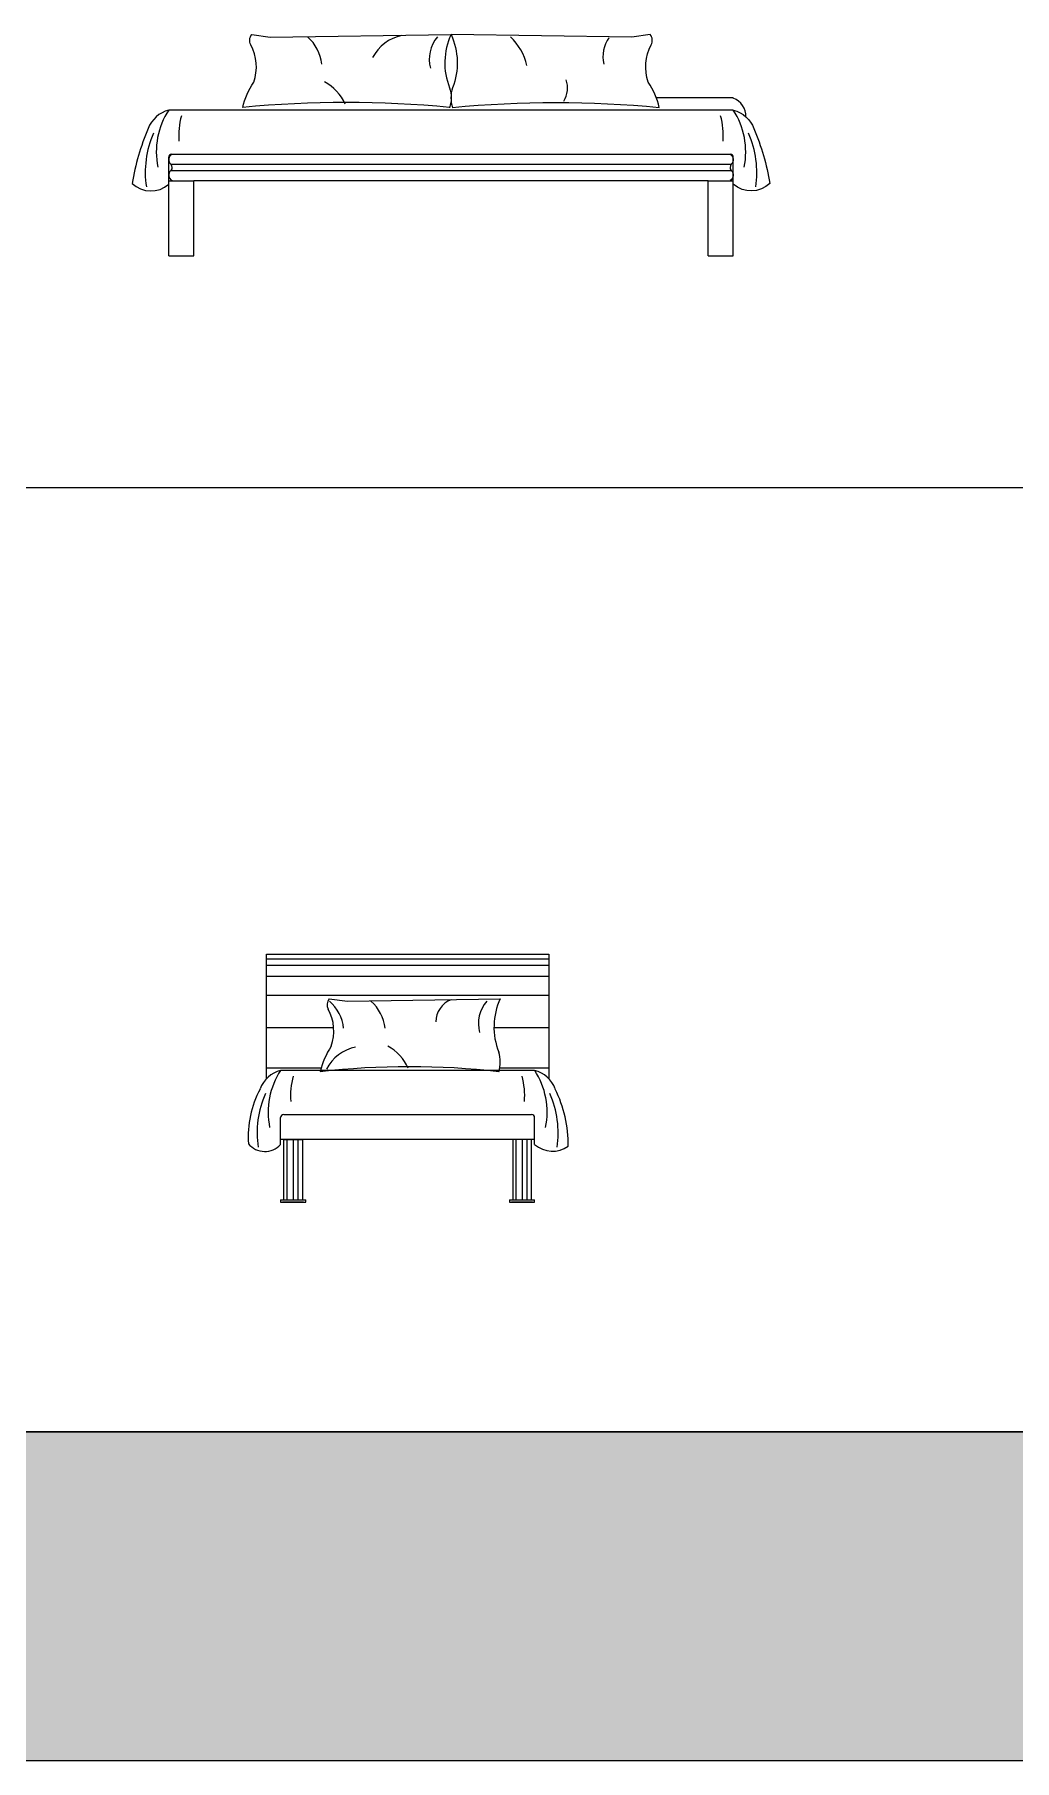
# Model space of a CAD drawing. Header units: millimetres. Extents: x 6388 to 59789, y -18725 to 8137.
# Drawn here: x 41991 to 45116, y -18725 to -13221 of the extents above; entities that cross this region are included whole.
import ezdxf

# ---------------------------------------------------------------- set-up
doc = ezdxf.new("R2010")
doc.units = ezdxf.units.MM
doc.layers.add('www.cad-blocks.net', color=7, linetype='Continuous')

# ---------------------------------------------------------------- blocks, each defined once
blk = doc.blocks.new('A$C1D047F0F')
for p, q in [((1916.8, 503.9), (1671.5, 503.9)), ((1916.8, 465), (116.8, 465)), ((116.8, 0), (116.8, 314.4)), ((123.3, 291.9), (1910.3, 291.9)), ((126.8, 324.4), (1906.8, 324.4)), ((1916.8, 228.7), (1916.8, 314.4)), ((116.8, 239.4), (196.8, 239.4)), ((123.3, 271.9), (1910.3, 271.9)), ((196.8, 0), (196.8, 239.4)), ((1836.8, 239.4), (196.8, 239.4)), ((1836.8, 0), (1836.8, 239.4)), ((1836.8, 239.4), (1916.8, 239.4)), ((1916.8, 0), (1916.8, 228.7)), ((116.8, 0), (196.8, 0)), ((1836.8, 0), (1916.8, 0))]:
    blk.add_line(p, q)
for points in [[(1012.3, 473.1, 0.048001), (352.8, 473.1, -0.090958), (388, 554.2, 0.210104), (378.5, 672.8, -0.299168), (381.5, 705.8), (440.1, 697.9), (1016.8, 705.8, 0.204088), (1012.1, 535.8, -0.158483), (1012.1, 472.5)], [(1021.3, 473.1, -0.048001), (1680.8, 473.1, 0.090958), (1645.6, 554.2, -0.210104), (1655.1, 672.8, 0.299168), (1652.1, 705.8), (1593.4, 697.9), (1016.8, 705.8, -0.204088), (1021.5, 535.8, 0.158483), (1021.5, 472.5)], [(116.8, 465, 0.24493), (51.2, 405.6, 0.059509), (0, 231, 0.391768), (116.8, 228.7)], [(1916.8, 465, -0.24493), (1982.4, 405.6, -0.059509), (2033.6, 231, -0.391768), (1916.8, 228.7)], [(126.8, 324.4, 0.486356), (123.3, 291.9, -0.361937), (123.7, 272.3, 0.486356), (127.2, 239.8)], [(1906.8, 324.4, -0.486356), (1910.3, 291.9, 0.361937), (1909.9, 272.3, -0.486356), (1906.4, 239.8)]]:
    blk.add_lwpolyline(points, format="xyb")
for centre, radius, start, end in [((472.4, 596.9), 133.4, 6.3322, 49.2527), ((886.8, 570.2), 135, 101.3847, 152.7218), ((1055.3, 626.9), 108.1, 138.8557, 195.5002), ((1087.6, 569.3), 174.9, 12.4861, 47.3828), ((1602.4, 636.6), 101.1, 144.2234, 194.3203), ((544.9, 426.1), 145.9, 23.3536, 61.9534), ((1308.8, 534.7), 79.5, 328.7621, 19.8004), ((1895.8, 445.7), 61.1, 357.7647, 69.9273), ((321.5, 331.5), 244.4, 146.8948, 191.4544), ((375, 384.9), 226.4, 164.2326, 184.8712), ((1658.6, 384.9), 226.4, 355.1288, 15.7674), ((1712.1, 331.5), 244.4, 348.5456, 33.1052), ((345.5, 266.2), 303.7, 155.7948, 188.8255), ((1688.1, 266.2), 303.7, 351.1745, 24.2052), ((126.8, 314.4), 10, 90, 180), ((1906.8, 314.4), 10, 0, 90)]:
    blk.add_arc(centre, radius, start, end)
blk = doc.blocks.new('A$C32384815')
for p, q in [((57.6, 791), (957.6, 791)), ((57.6, 394.1), (57.6, 791)), ((957.6, 774.8), (57.6, 774.8)), ((957.6, 791), (957.6, 394.1)), ((957.6, 754.8), (57.6, 754.8)), ((957.6, 719.5), (57.6, 719.5)), ((957.6, 659), (57.6, 659)), ((257.5, 649), (316.2, 641.1)), ((316.2, 641.1), (802.8, 649)), ((271.8, 556.6), (57.6, 556.6)), ((957.6, 556.6), (783, 556.6)), ((231.7, 427.8), (57.6, 427.8)), ((912.6, 420.6), (102.6, 420.6)), ((957.6, 427.8), (801.2, 427.8)), ((112.6, 280), (902.6, 280)), ((102.6, 184.3), (102.6, 270)), ((912.6, 184.3), (912.6, 270)), ((912.6, 200), (102.6, 200)), ((112.6, 8), (112.6, 200)), ((112.6, 200), (172.6, 200)), ((122.6, 200), (122.6, 8)), ((142.6, 200), (142.6, 8)), ((157.6, 200), (157.6, 8)), ((172.6, 200), (172.6, 8)), ((902.6, 200), (842.6, 200)), ((842.6, 200), (842.6, 8)), ((852.6, 200), (852.6, 8)), ((872.6, 200), (872.6, 8)), ((887.6, 200), (887.6, 8)), ((902.6, 8), (902.6, 200)), ((102.6, 8), (182.6, 8)), ((102.6, 8), (102.6, 0)), ((102.6, 0), (182.6, 0)), ((104.6, 0), (180.6, 0)), ((176.1, 0), (109.1, 0)), ((112.6, 0), (172.6, 0)), ((182.6, 0), (182.6, 8)), ((832.6, 8), (912.6, 8)), ((832.6, 8), (832.6, 0)), ((832.6, 0), (912.6, 0)), ((834.6, 0), (910.6, 0)), ((906.1, 0), (839.1, 0)), ((912.6, 0), (912.6, 8))]:
    blk.add_line(p, q)
for centre, radius, start, end in [((281, 630.2), 30.1, 141.4893, 208.1113), ((124.3, 545.9), 147.9, 340.8609, 28.3229), ((171, 540.1), 133.4, 6.3322, 49.2527), ((303.5, 540.1), 133.4, 6.3322, 49.2527), ((673, 575.6), 75.2, 110.9211, 180.1934), ((841.4, 570.1), 108.1, 138.8557, 195.5002), ((1000, 558.5), 217, 155.3493, 201.4892), ((467.3, 360.9), 244.8, 146.123, 166.9118), ((375.9, 369.3), 145.9, 23.3536, 61.9534), ((368.6, 362.5), 135, 101.3847, 152.7218), ((700.8, 447.4), 102.4, 341.989, 18.011), ((126.9, 328), 95.8, 104.6634, 159.7136), ((307.3, 287.1), 244.4, 146.8948, 191.4544), ((360.8, 340.5), 226.4, 164.2326, 184.8712), ((513.6, -2137.2), 2569.4, 83.6369, 96.3631), ((654.5, 340.5), 226.4, 355.1288, 15.7674), ((888.4, 328), 95.8, 20.2864, 75.3366), ((708, 287.1), 244.4, 348.5456, 33.1052), ((328.7, 208), 329.4, 152.2963, 183.7339), ((331.3, 221.8), 303.7, 155.7948, 188.8255), ((683.9, 221.8), 303.7, 351.1745, 24.2052), ((612.5, 181.4), 407.5, 359.6177, 26.1727), ((112.6, 270), 10, 90, 180), ((902.6, 270), 10, 0, 90), ((52.3, 230), 68, 219.7061, 317.7336), ((969.8, 248.5), 86, 228.3378, 305.7186)]:
    blk.add_arc(centre, radius, start, end)
blk = doc.blocks.new('FORMAT')
at = {"true_color": 0x546d8e}
h = blk.add_hatch(color=155, dxfattribs=at)
h.set_gradient(color1=(68, 68, 68), color2=(84, 109, 142), tint=1)
h.paths.add_polyline_path([(59789.4, -18724.9), (59789.4, -17676.9), (10116.5, -17676.9), (10116.5, -18724.9)])
h.paths.add_polyline_path([(45164.9, -18390.5), (59402.3, -18390.5), (59402.3, -17929.8), (45164.9, -17929.8)], flags=24)
at = {"color": 155, "true_color": 0x546d8e}
for p, q in [((10116.5, -14664.9), (59789.4, -14664.9)), ((59789.4, -17676.9), (10116.5, -17676.9)), ((10116.5, -17676.9), (59789.4, -17676.9)), ((10116.5, -18724.9), (59789.4, -18724.9))]:
    blk.add_line(p, q, dxfattribs=at)
blk.add_line((10116.5, -17676.9), (59789.4, -17676.9))

msp = doc.modelspace()

# ---------------------------------------------------------------- block references
for name, p in [('A$C1D047F0F', (42302.5, -13926.6)), ('A$C32384815', (42673.3, -16944.7))]:
    msp.add_blockref(name, p)
at = {"layer": 'www.cad-blocks.net'}
msp.add_blockref('FORMAT', (0, 0), dxfattribs=at)

doc.saveas('drawing.dxf')
